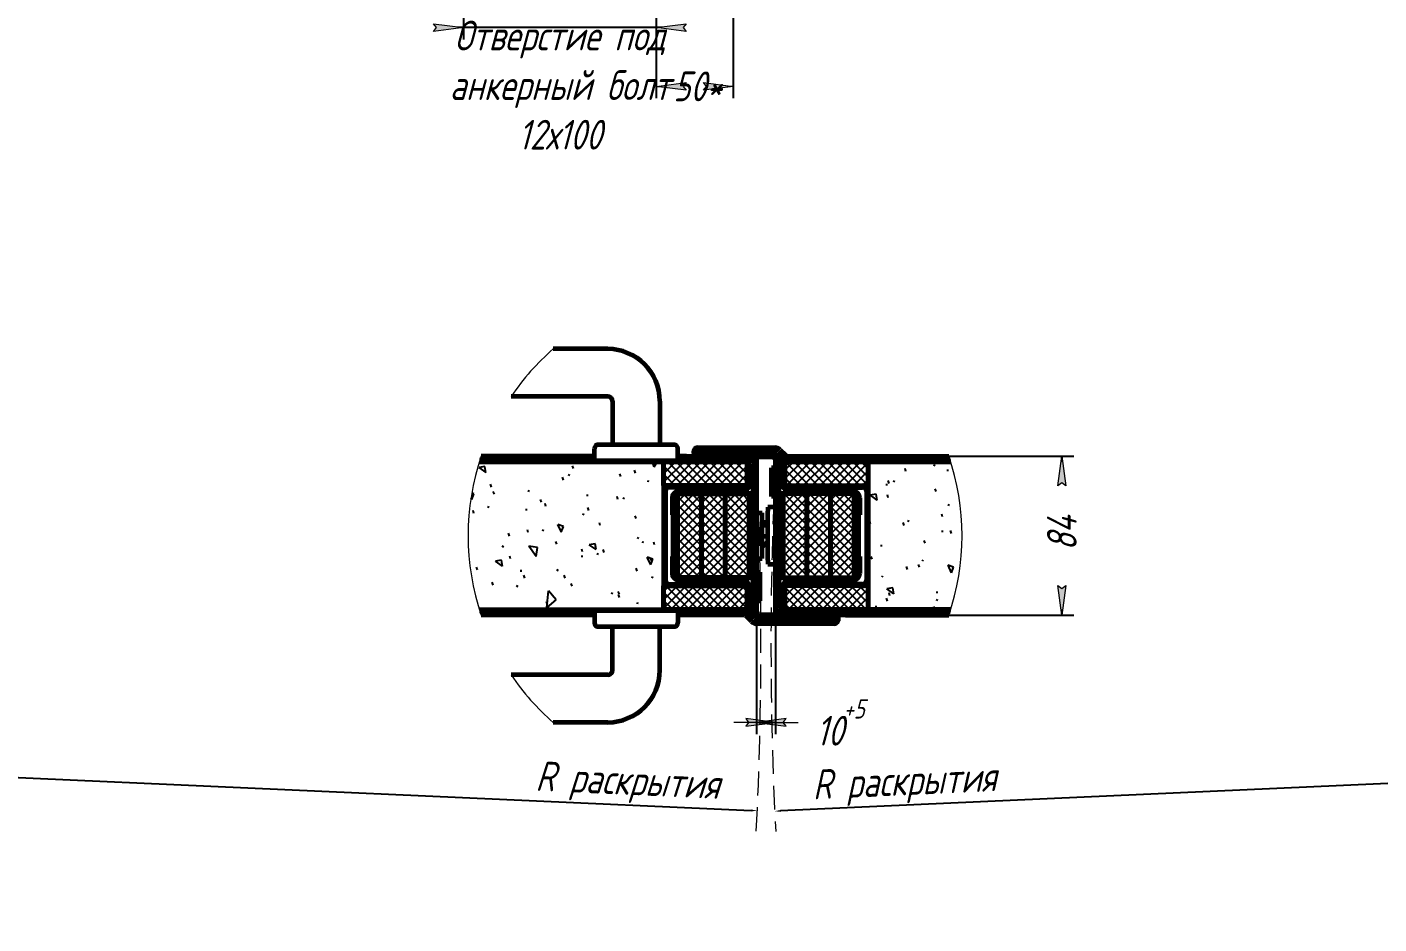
# Model space of a CAD drawing. Header units: millimetres. Extents: x -68 to 2520, y 0 to 297.
# Drawn here: x 424 to 651.4, y 0 to 150.8 of the extents above; entities that cross this region are included whole.
import ezdxf

# ---------------------------------------------------------------- set-up
doc = ezdxf.new("R2010")
doc.units = ezdxf.units.MM
for name, pattern in [('K5LT_BASIC', [0]), ('K5LT_DASHED', [6, 4, -2]), ('K5LT_THIN', [0])]:
    doc.linetypes.add(name, pattern=pattern)
doc.layers.add('Системный слой', color=7, linetype='Continuous')
doc.styles.add('KDIMTEXTSTYLE', font='GOST_AU.SHX', dxfattribs={"width": 0.96, "oblique": 15, "height": 5})
doc.dimstyles.new('KDIMSTYLE (0.40)', dxfattribs={"dimtxt": 5, "dimasz": 1, "dimexe": 2, "dimexo": 0, "dimgap": 1, "dimtad": 1, "dimlfac": 2.5, "dimtxsty": 'KDIMTEXTSTYLE', "dimsah": 1, "dimcen": 0, "dimdle": 1, "dimadec": 0, "dimazin": 0, "dimtfac": 0.667, "dimtmove": 0, "dimatfit": 3, "dimfxl": 1, "dimtvp": 1, "dimtolj": 1, "dimtzin": 0, "dimarcsym": 0})
doc.dimstyles.new('KDIMSTYLE (0.50)', dxfattribs={"dimtxt": 5, "dimasz": 1, "dimexe": 2, "dimexo": 0, "dimgap": 1, "dimtad": 1, "dimlfac": 2, "dimtxsty": 'KDIMTEXTSTYLE', "dimsah": 1, "dimcen": 0, "dimdle": 1, "dimadec": 0, "dimazin": 0, "dimtfac": 0.667, "dimtmove": 0, "dimatfit": 3, "dimfxl": 1, "dimtvp": 1, "dimtolj": 1, "dimtzin": 0, "dimarcsym": 0})
pattern_1 = [(45, (0, 0), (-0.7071067811865475, 0.7071067811865476), []), (135, (0, 0), (-0.7071067811865476, -0.7071067811865475), [])]
pattern_2 = [(40, (7.66044443118978, 6.427876096865393), (-20.56920350996926, 24.5134221798073), [2, -30]), (130, (9.192533317427737, 7.713451316238471), (-24.5134221798073, -20.56920350996926), [2, -30]), (85, (7.66044443118978, 6.427876096865393), (-20.56882517772485, 24.51297130099583), [2.828000068664551, -42.42599868774414]), (59.99999999999999, (9.192533317427737, 7.713451316238471), (-27.71281292110204, 16), [2, -30]), (150, (10.19226386912524, 9.44522345926672), (-16, -27.71281292110204), [2, -30]), (105, (9.192533317427737, 7.713451316238471), (-27.71230319544804, 15.99970570975645), [2.828000068664551, -42.42599868774414]), (80, (16.85297774861752, 14.14132741310386), (-26.09740545482351, 4.601676708173656), [1.5, -25]), (170, (17.11351569518355, 15.61835731746236), (-4.601676708173652, -26.09740545482351), [1.5, -25]), (125, (16.85297774861752, 14.14132741310386), (-26.09694748155999, 4.601595955130849), [2.121000051498413, -35.35499954223633]), (99.99999999999999, (-18.79566591867736, -15.77143634009354), (-15.75692404819533, -2.778370842670881), [1, -15]), (190, (-18.96929776496088, -14.78664805006619), (2.778370842670888, -15.75692404819533), [1, -15]), (145, (-18.79566591867736, -15.77143634009354), (-15.75733021059786, -2.778442460061004), [1.414000034332275, -21.21299934387207]), (70, (1.232568334324387, 14.08832052805517), (-15.03508193257453, 5.472322293210701), [1, -15]), (160, (1.574569151644623, 15.02799693239705), (-5.472322293210702, -15.03508193257453), [1, -15]), (115, (1.232568334324387, 14.08832052805517), (-15.03546948822825, 5.472463351932776), [1.414000034332275, -21.21299934387207]), (85, (0, 0), (-9.351856781683848, 7.8449203141188), [0.300000011920929, -10]), (65, (0, 0), (-2.418447626479752, 6.644630243886747), [0.300000011920929, -10]), (105, (0, 0), (-6.19307471107896, 7.658056256191532), [0.5, -12]), (110, (0, 0), (-7.945928918804033, 1.364629479863953), [0.5, -7])]
pattern_3 = [(45, (0, 0), (-0.3535533905932737, 0.3535533905932738), []), (135, (0, 0), (-0.3535533905932738, -0.3535533905932737), [])]

# ---------------------------------------------------------------- blocks, each defined once
blk = doc.blocks.new('KDIMARROW_01')
at = {"layer": 'Системный слой'}
blk.add_hatch(color=0, dxfattribs=at).paths.add_polyline_path([(0, 0), (-5, 0.658262491226197), (-4.5, 5.51091059616309e-16), (-5, -0.6582624912261956)])
at = {"layer": 'Системный слой', "color": 0, "linetype": 'K5LT_THIN', "lineweight": 18}
for p, q in [((-4.5, 5.51091059616309e-16), (-5, 0.658262491226197)), ((-5, 0.658262491226197), (0, 0)), ((0, 0), (-5, -0.6582624912261956)), ((-5, -0.6582624912261956), (-4.5, 5.51091059616309e-16)), ((0, 0), (-1, 0))]:
    blk.add_line(p, q, dxfattribs=at)
blk = doc.blocks.new('KDIMARROW_02')
at = {"layer": 'Системный слой'}
blk.add_hatch(color=0, dxfattribs=at).paths.add_polyline_path([(4.5, -5.51091059616309e-16), (5, 0.6582624912261956), (0, 0), (5, -0.658262491226197)])
at = {"layer": 'Системный слой', "color": 0, "linetype": 'K5LT_THIN', "lineweight": 18}
for p, q in [((0, 0), (-1, 0)), ((5, 0.6582624912261956), (0, 0)), ((0, 0), (5, -0.658262491226197)), ((0, 0), (7, -8.572527594031472e-16)), ((4.5, -5.51091059616309e-16), (5, 0.6582624912261956)), ((5, -0.658262491226197), (4.5, -5.51091059616309e-16))]:
    blk.add_line(p, q, dxfattribs=at)

msp = doc.modelspace()

# ---------------------------------------------------------------- hatches: boundary and pattern name
at = {"layer": 'Системный слой'}
h = msp.add_hatch(dxfattribs=at)
h.set_pattern_fill('Металл', angle=135, style=0, pattern_type=0)
h.set_pattern_definition([(135, (0, 0), (-1.060660171779821, -1.060660171779821), [])])
h.paths.add_polyline_path([(561.6764814394292, 78.04603255215386), (552.0183564394592, 78.04603255164054), (551.1167952934466, 78.41947140562786), (550.2425785744261, 79.2936881246466), (549.7917980014208, 79.48040755163981), (536.8777314394592, 79.48040755164055), (536.7650362962077, 79.43372769489216), (536.7183564394593, 79.32103255164054), (536.7650362962077, 79.20833740838893), (536.8777314394592, 79.16165755163945), (549.2452314394593, 79.16165755163982), (550.1575378355785, 78.77734382614975), (550.5202314394592, 77.88665755163981), (550.5202314394598, 53.18353255163981), (550.7069508664534, 52.73275197863339), (551.1577314394344, 52.54603255215204), (561.6764814394301, 52.54603255215204), (561.6764814394301, 51.90853255215131), (560.1783564385418, 51.90853255215131), (559.7002314393867, 52.06790755151758), (550.5404747188791, 52.06790755151758), (549.9282617044386, 52.84585049605124), (549.8827314394293, 53.18353255215277), (549.8827314394596, 77.88665755163981), (549.696012012466, 78.33743812464624), (549.2452314394595, 78.52415755164054), (546.0374881599641, 78.52415755164054), (545.4202314393833, 78.68353255151794), (536.3996064396227, 78.68353255151791), (536.0888654367269, 79.20833740818662), (536.2402314393366, 79.79915755147707), (536.7650362960053, 80.10989855437288), (536.8777314394592, 80.11790755164054), (549.7917980014208, 80.11790755163909), (550.6933591474335, 79.74446869765177), (551.5675758664538, 78.87025197863306), (552.0183564394592, 78.68353255163981), (561.6764814394301, 78.68353255215277)])
h = msp.add_hatch(dxfattribs=at)
h.set_pattern_fill('Песок', angle=40, style=0, pattern_type=0)
h.set_pattern_definition(pattern_2)
h.paths.add_polyline_path([(531.076481439386, 52.86478255113207), (531.076481439387, 77.72728255113134), (500.0922671928056, 77.72728255112725), (499.0369966105466, 73.64852713612862), (498.392650436477, 69.40790812499193), (498.2243168348273, 63.57496557629867), (498.9175982190144, 57.54797333561339), (500.0922671931143, 52.86478255112843)])
h = msp.add_hatch(dxfattribs=at)
h.set_pattern_fill('Неметалл', angle=45, style=0, pattern_type=0)
h.set_pattern_definition(pattern_1)
h.paths.add_polyline_path([(532.0327314393835, 56.84915755113025), (545.1014814393834, 56.84915755113025), (545.1014814393834, 52.86478255113207), (531.0764814393865, 52.86478255113207), (531.0764814393806, 56.84915755113025)])
h.paths.add_polyline_path([(545.1014814393816, 73.74290755112952), (532.0327314393835, 73.74290755112952), (531.076481439382, 73.74290755112952), (531.076481439387, 77.72728255113134), (545.1014814393839, 77.7272825511277)])
h = msp.add_hatch(dxfattribs=at)
h.set_pattern_fill('Металл', angle=45, style=0, pattern_type=0)
h.set_pattern_definition([(45, (0, 0), (-1.060660171779821, 1.060660171779821), [])])
h.paths.add_polyline_path([(546.0577314393834, 77.4085325515183), (545.8710120123898, 77.85931312452473), (545.4202314393833, 78.04603255151721), (534.9014814393831, 78.04603255151721), (534.9014814393831, 78.68353255151794), (536.3996064396227, 78.68353255151791), (536.8777314394592, 78.52415755164054), (546.0374881599641, 78.52415755164054), (546.6497011744046, 77.74621460710688), (546.695231439383, 77.4085325515183), (546.6952314393864, 52.70540755151831), (546.88195086638, 52.25462697851188), (547.3327314393864, 52.06790755151758), (550.5404747188791, 52.06790755151758), (551.1577314394344, 51.90853255215131), (560.1783564385418, 51.90853255215131), (560.4890974419986, 51.38372769581477), (560.3377314400204, 50.79290755236252), (559.8129265836839, 50.4821665489057), (559.7002314393867, 50.4741575515194), (546.7861648774253, 50.47415755151721), (545.8846037314124, 50.84759640550453), (545.0103870123935, 51.72181312452358), (544.5596064393867, 51.90853255151831), (534.9014814393859, 51.90853255151649), (534.9014814393868, 52.5460325515154), (544.5596064393866, 52.54603255151758), (545.4611675853994, 52.17259369753026), (546.3353843044188, 51.29837697851067), (546.7861648774251, 51.11165755151831), (559.7002314393865, 51.11165755151757), (559.8129265826382, 51.15833740826579), (559.8596064393867, 51.27103255151735), (559.8129265826385, 51.38372769476902), (559.7002314393867, 51.43040755151685), (547.3327314393865, 51.4304075515183), (546.4204250432674, 51.81472127700843), (546.0577314393859, 52.70540755151831)])
h = msp.add_hatch(dxfattribs=at)
h.set_pattern_fill('Неметалл', angle=45, style=0, pattern_type=0)
h.set_pattern_definition(pattern_1)
h.paths.add_polyline_path([(564.5452314394329, 56.84915755113025), (551.476481439433, 56.84915755113025), (551.476481439433, 52.86478255113207), (565.5014814394299, 52.86478255113207), (565.5014814394358, 56.84915755113025)])
h.paths.add_polyline_path([(551.4764814394348, 73.74290755112952), (564.5452314394329, 73.74290755112952), (565.5014814394344, 73.74290755112952), (565.5014814394294, 77.72728255113134), (551.4764814394325, 77.7272825511277)])
h = msp.add_hatch(dxfattribs=at)
h.set_pattern_fill('Песок', angle=40, style=0, pattern_type=0)
h.set_pattern_definition(pattern_2)
h.paths.add_polyline_path([(581.2713258971824, 64.99206820552286), (580.9895940926392, 70.13542718733561), (579.3688206859679, 77.72728255112668), (565.5014814394294, 77.72728255113134), (565.5014814394298, 52.86478255113207), (579.3688206856592, 52.86478255112843), (580.0467674894628, 55.27949229816488), (580.732068347404, 58.61741321768773)])
h = msp.add_hatch(dxfattribs=at)
h.set_pattern_fill('Неметалл', angle=45, style=0, pattern_type=0)
h.set_pattern_definition(pattern_3)
h.paths.add_polyline_path([(549.2452314394603, 76.70394104018058), (549.2452314394603, 71.89749906306267), (549.8827314394327, 71.89749906306267), (549.8827314394327, 76.70394104018058)])
h = msp.add_hatch(dxfattribs=at)
h.set_pattern_fill('Неметалл', angle=45, style=0, pattern_type=0)
h.set_pattern_definition(pattern_1)
h.paths.add_polyline_path([(537.4514814393851, 72.30853255113061), (537.4514814393851, 58.28353255113097), (533.6264814393862, 58.28353255113353), (533.4671064393851, 58.30377583033214), (533.4671064393851, 72.28828927193663), (533.6264814393871, 72.30853255113061)])
h.paths.add_polyline_path([(537.4514814393851, 58.28353255113097), (537.4514814393851, 72.30853255113061), (541.4358564393851, 72.30853255112697), (541.435856439386, 58.28353255112552)])
h.paths.add_polyline_path([(541.435856439386, 58.28353255112552), (541.4358564393851, 72.30853255112697), (545.4202314393842, 72.30853255113243), (545.4202314393829, 58.28353255113279)])
h = msp.add_hatch(dxfattribs=at)
h.set_pattern_fill('Неметалл', angle=45, style=0, pattern_type=0)
h.set_pattern_definition(pattern_1)
h.paths.add_polyline_path([(559.1264814394312, 72.30853255113061), (559.1264814394312, 58.28353255113097), (562.9514814394302, 58.28353255113353), (563.1108564394312, 58.30377583033214), (563.1108564394312, 72.28828927193663), (562.9514814394292, 72.30853255113061)])
h.paths.add_polyline_path([(559.1264814394312, 58.28353255113097), (559.1264814394312, 72.30853255113061), (555.1421064394312, 72.30853255112697), (555.1421064394303, 58.28353255112552)])
h.paths.add_polyline_path([(555.1421064394303, 58.28353255112552), (555.1421064394312, 72.30853255112697), (551.1577314394322, 72.30853255113243), (551.1577314394335, 58.28353255113279)])
h = msp.add_hatch(dxfattribs=at)
h.set_pattern_fill('Неметалл', angle=45, style=0, pattern_type=0)
h.set_pattern_definition(pattern_3)
h.paths.add_polyline_path([(547.3327314393578, 59.17269104013232), (547.3327314393578, 54.36624906301441), (546.6952314393853, 54.36624906301441), (546.6952314393853, 59.17269104013232)])

# ---------------------------------------------------------------- linework, layer by layer
at = {"layer": 'Системный слой', "color": 5, "linetype": 'K5LT_BASIC', "lineweight": 60, "true_color": 0x0000ff}
for p, q in [((521.673356439399, 96.69290755162672), (512.5282425620613, 96.69290755162541)), ((521.6733564393999, 88.72415755162672), (505.4252685582886, 88.72415755162439)), ((522.470231439399, 87.92728255162672), (522.4702314393999, 80.59603255162563)), ((530.438981439399, 87.92728255162672), (530.4389814393999, 80.59603255162745)), ((519.442106439401, 77.88665755162526), (519.442106439401, 79.95853255162672)), ((532.8296064393999, 80.59603255162745), (520.0796064393999, 80.59603255162563)), ((533.4671064394006, 77.88665755162708), (533.4671064394006, 79.95853255162672)), ((536.8777314394592, 80.11790755164054), (549.7917980014208, 80.11790755164054)), ((550.6933591474335, 79.74446869765177), (551.5675758664529, 78.87025197863238)), ((545.1014814393834, 77.72728255112406), (500.0922671928048, 77.72728255112486)), ((500.0922671928056, 77.72728255112725), (545.1014814393834, 77.72728255112588)), ((545.1014814393834, 77.88665755112333), (500.1426023143077, 77.88665755112413)), ((519.442106439401, 78.04603255116797), (500.1936439597425, 78.04603255116572)), ((519.4421064394, 78.6835325511687), (500.4049313726263, 78.68353255116642)), ((531.076481439387, 77.72728255113134), (545.1014814393839, 77.72728255112588)), ((531.076481439382, 73.74290755112952), (531.076481439387, 77.72728255113134)), ((531.076481439387, 77.72728255113134), (531.076481439387, 52.86478255113207)), ((534.9014814393831, 78.68353255151794), (533.4671064394006, 78.68353255117052)), ((534.9014814393831, 78.04603255151721), (533.4671064394006, 78.0460325511716)), ((534.9014814393831, 78.68353255151794), (534.9014814393831, 78.04603255151721)), ((534.9014814393831, 78.68353255151794), (545.4202314393833, 78.68353255151794)), ((534.9014814393831, 78.04603255151721), (545.4202314393833, 78.04603255151721)), ((536.8777314394592, 79.48040755163981), (549.7917980014208, 79.48040755163981)), ((549.2452314394595, 79.16165755163945), (536.8777314394592, 79.16165755163945)), ((549.2452314394595, 78.52415755164054), (536.8777314394592, 78.52415755164054)), ((545.1014814393839, 77.7272825511277), (545.1014814393816, 73.74290755112952)), ((545.4202314393833, 73.7429075511277), (545.4202314393833, 77.40853255112734)), ((545.5796064393835, 73.7429075511277), (545.579606439384, 77.40853255112734)), ((546.0577314393831, 77.4085325515183), (546.0577314393859, 52.70540755151831)), ((546.6952314393957, 78.52415755164054), (546.6952314393957, 78.36478255115924)), ((546.6952314393957, 78.36478255115924), (546.695231439383, 77.4085325515183)), ((546.695231439383, 77.4085325515183), (546.6952314393857, 52.70540755151831)), ((549.8827314394293, 53.18353255215277), (549.8827314394339, 77.88665755217096)), ((550.240527995029, 78.68353255217096), (550.8527341469016, 78.68353255217096)), ((550.2425785744272, 79.29368812464725), (551.1167952934466, 78.41947140562786)), ((550.5202314394592, 53.18353255163981), (550.5202314394592, 77.88665755163981)), ((550.9983564394329, 73.7429075511277), (550.9983564394324, 77.40853255112734)), ((551.1577314394308, 78.04603255215386), (552.0183564394601, 78.04603255163909)), ((551.1577314394331, 73.7429075511277), (551.1577314394331, 77.40853255112734)), ((551.476481439433, 77.88665755112333), (579.3184855644658, 77.88665755112379)), ((551.476481439433, 77.72728255112406), (579.3688206859687, 77.72728255112452)), ((565.5014814394294, 77.72728255113134), (551.4764814394325, 77.72728255112588)), ((551.4764814394325, 77.7272825511277), (551.4764814394348, 73.74290755112952)), ((579.368820685968, 77.72728255112668), (551.476481439433, 77.72728255112588)), ((552.0183564394592, 78.68353255163981), (561.6764814394292, 78.68353255215277)), ((552.0183564394592, 78.04603255163909), (561.6764814394292, 78.04603255215386)), ((561.6764814394301, 78.04603255215386), (561.6764814394301, 78.68353255215277)), ((561.6764814394301, 78.68353255215277), (579.0561565058115, 78.68353255215277)), ((561.6764814394301, 78.04603255215386), (579.2674439187123, 78.04603255215386)), ((565.5014814394294, 77.72728255113134), (565.5014814394294, 52.86478255113207)), ((565.5014814394344, 73.74290755112952), (565.5014814394294, 77.72728255113134)), ((549.2452314394603, 71.89749906306267), (549.2452314394603, 76.70394104018058)), ((549.8827314394327, 76.70394104018058), (549.2452314394603, 76.70394104018058)), ((545.1014814393816, 73.74290755112952), (531.0764814393815, 73.74290755112952)), ((531.0764814393833, 72.78665755113025), (531.0764814393833, 57.80540755112952)), ((531.3952314393837, 72.78665755113025), (531.3952314393837, 57.80540755112952)), ((545.1014814393816, 73.74290755112952), (532.0327314393835, 73.74290755112952)), ((545.1014814393834, 73.42415755112734), (532.0327314393835, 73.42415755113097)), ((545.4202314393842, 72.78665755113389), (533.6264814393835, 72.78665755113389)), ((539.0452314393833, 73.42415755112734), (545.101481439383, 73.42415755112734)), ((539.0452314393833, 73.42415755112734), (539.0452314393833, 73.26478255112625)), ((539.0452314393833, 73.26478255112625), (545.101481439383, 73.26478255112625)), ((545.1014814393834, 73.42415755112734), (545.1014814393816, 73.74290755112952)), ((545.4202314393842, 72.78665755113343), (545.4202314393842, 57.80540755113088)), ((551.1577314394322, 72.78665755113343), (551.1577314394322, 57.80540755113088)), ((551.1577314394322, 72.78665755113389), (562.9514814394329, 72.78665755113389)), ((551.4764814394348, 73.74290755112952), (565.5014814394349, 73.74290755112952)), ((551.4764814394348, 73.74290755112952), (564.5452314394329, 73.74290755112952)), ((551.476481439433, 73.42415755112734), (551.4764814394348, 73.74290755112952)), ((557.5327314394331, 73.42415755112734), (551.4764814394334, 73.42415755112734)), ((551.476481439433, 73.42415755112734), (564.5452314394329, 73.42415755113097)), ((557.5327314394331, 73.26478255112625), (551.4764814394334, 73.26478255112625)), ((557.5327314394331, 73.42415755112734), (557.5327314394331, 73.26478255112625)), ((565.1827314394327, 72.78665755113025), (565.1827314394327, 57.80540755112952)), ((565.5014814394331, 72.78665755113025), (565.5014814394331, 57.80540755112952)), ((532.5108564393836, 71.67103255113352), (532.5108564393836, 68.80228255113389)), ((532.6702314393833, 71.67103255113352), (532.6702314393833, 68.80228255113389)), ((532.6702314393842, 58.92103255113352), (532.6702314393838, 71.67103255113352)), ((532.9889814393841, 58.92103255113534), (532.9889814393846, 71.67103255113534)), ((533.4671064393851, 58.28353255113097), (533.4671064393851, 72.30853255113061)), ((533.4671064393851, 72.30853255113061), (537.4514814393851, 72.30853255113061)), ((545.2608564393836, 72.6272825511328), (533.6264814393835, 72.6272825511328)), ((533.6264814393835, 72.6272825511328), (545.4202314393842, 72.6272825511328)), ((533.6264814393871, 72.30853255113243), (545.4202314393856, 72.30853255113243)), ((537.4514814393851, 58.28353255113097), (537.4514814393851, 72.30853255113061)), ((537.4514814393851, 72.30853255113061), (541.4358564393851, 72.30853255112697)), ((537.4514814393851, 72.30853255113061), (537.4514814393851, 58.28353255113097)), ((541.4358564393851, 72.30853255112697), (545.4202314393856, 72.30853255113243)), ((541.435856439386, 58.28353255112552), (541.4358564393851, 72.30853255112697)), ((541.4358564393851, 72.30853255112697), (541.435856439386, 58.28353255112734)), ((549.8827314394327, 71.89749906306267), (549.2452314394603, 71.89749906306267)), ((562.9514814394329, 72.6272825511328), (551.1577314394322, 72.6272825511328)), ((562.9514814394292, 72.30853255113243), (551.1577314394308, 72.30853255113243)), ((551.3171064394328, 72.6272825511328), (562.9514814394329, 72.6272825511328)), ((555.1421064394303, 58.28353255112552), (555.1421064394312, 72.30853255112697)), ((555.1421064394312, 72.30853255112697), (555.1421064394303, 58.28353255112734)), ((559.1264814394312, 72.30853255113061), (555.1421064394312, 72.30853255112697)), ((559.1264814394312, 58.28353255113097), (559.1264814394312, 72.30853255113061)), ((559.1264814394312, 72.30853255113061), (559.1264814394312, 58.28353255113097)), ((563.1108564394312, 72.30853255113061), (559.1264814394312, 72.30853255113061)), ((563.1108564394312, 58.28353255113097), (563.1108564394312, 72.30853255113061)), ((563.5889814394322, 58.92103255113534), (563.5889814394318, 71.67103255113534)), ((563.9077314394322, 58.92103255113352), (563.9077314394326, 71.67103255113352)), ((563.9077314394331, 71.67103255113352), (563.9077314394331, 68.80228255113389)), ((564.0671064394328, 71.67103255113352), (564.0671064394328, 68.80228255113389)), ((532.5108564393836, 68.80228255113389), (532.6702314393833, 68.80228255113389)), ((546.6952314393966, 69.1210325511596), (547.6514814393813, 69.1210325516289)), ((547.6514814393822, 61.47103255162926), (547.6514814393813, 69.1210325516289)), ((548.6077314394597, 70.0772825516027), (548.6077314394597, 69.43978255160198)), ((549.8827314394603, 70.0772825516027), (548.6077314394606, 70.0772825516027)), ((548.6077314394606, 61.15228255160343), (548.6077314394606, 69.43978255160198)), ((550.8389814394595, 68.32415755160343), (550.5202314394592, 68.32415755160343)), ((550.8389814394595, 68.32415755160343), (551.1577314394599, 68.32415755160343)), ((550.8389814394595, 62.26790755160198), (550.8389814394595, 68.32415755160343)), ((564.0671064394328, 68.80228255113389), (563.9077314394331, 68.80228255113389)), ((545.4202314393851, 68.00540755162854), (546.057731439385, 68.00540755162854)), ((548.6077314394597, 67.49540755163014), (547.6514814393813, 67.49540755163014)), ((548.6077314394597, 67.0172825516305), (547.6514814393813, 67.0172825516305)), ((548.6077314394597, 65.16853255162948), (547.6514814393813, 65.16853255162948)), ((547.6514814393813, 63.35165755162905), (548.6077314394606, 64.30790755170835)), ((532.5108564393836, 61.78978255113134), (532.5108564393836, 58.9210325511317)), ((532.6702314393833, 61.78978255113134), (532.5108564393836, 61.78978255113134)), ((532.6702314393833, 61.78978255113134), (532.6702314393842, 58.92103255113534)), ((545.420231439386, 62.58665755162963), (546.057731439385, 62.58665755162963)), ((546.6952314393957, 61.47103255117452), (547.6514814393822, 61.47103255162926)), ((550.8389814394595, 62.26790755160198), (550.5202314394592, 62.26790755160198)), ((550.8389814394595, 62.26790755160198), (551.1577314394599, 62.26790755160198)), ((563.9077314394331, 61.78978255113134), (563.9077314394322, 58.92103255113534)), ((563.9077314394331, 61.78978255113134), (564.0671064394328, 61.78978255113134)), ((564.0671064394328, 61.78978255113134), (564.0671064394328, 58.9210325511317)), ((546.6952314393853, 59.17269104013232), (547.3327314393578, 59.17269104013232)), ((547.3327314393578, 54.36624906301441), (547.3327314393578, 59.17269104013232)), ((548.6077314394606, 61.15228255160343), (548.6077314394606, 60.51478255160271)), ((548.6077314394606, 60.51478255160271), (549.8827314394603, 60.51478255160271)), ((531.0764814393806, 56.84915755113025), (545.101481439383, 56.84915755113025)), ((531.0764814393865, 52.86478255113207), (531.076481439381, 56.84915755112843)), ((532.0327314393835, 57.16790755113061), (545.1014814393834, 57.16790755113061)), ((532.0327314393835, 56.84915755113025), (545.1014814393834, 56.84915755113025)), ((537.4514814393851, 58.28353255113097), (533.4671064393851, 58.28353255113097)), ((545.4202314393829, 58.28353255113279), (533.6264814393853, 58.28353255113279)), ((545.4202314393824, 57.96478255113243), (533.6264814393853, 57.96478255113243)), ((533.6264814393853, 57.96478255113243), (545.2608564393836, 57.96478255113243)), ((533.6264814393835, 57.80540755113134), (545.4202314393842, 57.80540755113134)), ((541.435856439386, 58.28353255112552), (537.4514814393851, 58.28353255113097)), ((545.1014814393834, 57.3272825511317), (539.0452314393833, 57.3272825511317)), ((539.0452314393833, 57.3272825511317), (539.0452314393833, 57.16790755113243)), ((545.1014814393834, 57.16790755113243), (539.0452314393833, 57.16790755113243)), ((545.4202314393829, 58.28353255113279), (541.435856439386, 58.28353255112552)), ((545.1014814393834, 56.84915755113025), (545.1014814393839, 57.16790755113243)), ((545.1014814393834, 56.84915755113025), (545.1014814393839, 52.86478255113207)), ((545.4202314393833, 53.18353255113243), (545.4202314393833, 56.84915755113207)), ((545.5796064393835, 53.18353255113243), (545.5796064393835, 56.84915755113207)), ((550.9983564394329, 53.18353255113243), (550.9983564394329, 56.84915755113207)), ((551.1577314394335, 58.28353255113279), (562.9514814394311, 58.28353255113279)), ((551.1577314394335, 58.28353255113279), (555.1421064394303, 58.28353255112552)), ((551.157731439434, 57.96478255113243), (562.9514814394311, 57.96478255113243)), ((562.9514814394329, 57.80540755113134), (551.1577314394322, 57.80540755113134)), ((551.1577314394331, 53.18353255113243), (551.1577314394331, 56.84915755113207)), ((562.9514814394311, 57.96478255113243), (551.3171064394328, 57.96478255113243)), ((551.476481439433, 57.3272825511317), (557.5327314394331, 57.3272825511317)), ((551.476481439433, 57.16790755113243), (557.5327314394331, 57.16790755113243)), ((551.476481439433, 56.84915755113025), (551.4764814394325, 57.16790755113243)), ((564.5452314394329, 57.16790755113061), (551.476481439433, 57.16790755113061)), ((565.5014814394358, 56.84915755113025), (551.4764814394334, 56.84915755113025)), ((551.476481439433, 56.84915755113025), (551.4764814394325, 52.86478255113207)), ((564.5452314394329, 56.84915755113025), (551.476481439433, 56.84915755113025)), ((555.1421064394303, 58.28353255112552), (559.1264814394312, 58.28353255113097)), ((557.5327314394331, 57.3272825511317), (557.5327314394331, 57.16790755113243)), ((559.1264814394312, 58.28353255113097), (563.1108564394312, 58.28353255113097)), ((565.5014814394299, 52.86478255113207), (565.5014814394353, 56.84915755112843)), ((500.0922671931143, 52.86478255112843), (545.1014814393828, 52.86478255112843)), ((500.1426023146221, 52.70540755112734), (545.1014814393828, 52.70540755112734)), ((519.4421064394037, 52.54603255116797), (500.1936439600355, 52.54603255116572)), ((519.4421064394037, 52.70540755162745), (519.4421064394037, 50.63353255162781)), ((545.1014814393834, 52.86478255113207), (531.076481439386, 52.86478255113207)), ((533.4671064394033, 52.70540755162745), (533.4671064394033, 50.63353255162781)), ((534.9014814393859, 52.5460325515154), (533.4671064394033, 52.54603255116979)), ((534.9014814393859, 52.5460325515154), (534.9014814393859, 51.90853255151649)), ((544.5596064393867, 52.54603255151721), (534.9014814393868, 52.5460325515154)), ((545.4202314393997, 52.54603255117343), (544.5596064393867, 52.54603255151721)), ((546.6952314393853, 54.36624906301441), (547.3327314393578, 54.36624906301441)), ((549.8827314394384, 52.22728255217169), (549.8827314394384, 53.1835279055116)), ((561.6764814394301, 52.54603255215204), (551.1577314394344, 52.54603255215204)), ((551.476481439433, 52.86478255113207), (565.5014814394303, 52.86478255113207)), ((579.3688206856592, 52.86478255112843), (551.4764814394335, 52.86478255112843)), ((579.3184855641514, 52.70540755112734), (551.4764814394335, 52.70540755112734)), ((561.6764814394301, 51.90853255215131), (561.6764814394301, 52.54603255215204)), ((561.6764814394301, 52.54603255215204), (579.267443919056, 52.54603255215204)), ((519.4421064394037, 51.90853255116906), (500.4049313729349, 51.90853255116679)), ((534.9014814393868, 51.90853255151649), (533.4671064394042, 51.90853255116906)), ((544.5596064393867, 51.90853255151831), (534.9014814393868, 51.90853255151649)), ((545.8846037314124, 50.84759640550453), (545.010387012393, 51.72181312452392)), ((546.3353843044188, 51.29837697851087), (545.4611675853994, 52.17259369753026)), ((546.3374348836678, 51.9085325511727), (545.7252287317579, 51.9085325511727)), ((559.7002314393867, 51.11165755152012), (546.7861648774251, 51.11165755151831)), ((559.7002314393867, 50.4741575515194), (546.7861648774251, 50.47415755151758)), ((547.3327314393864, 52.06790755151758), (559.7002314393867, 52.06790755151758)), ((547.3327314393864, 51.43040755151685), (559.7002314393867, 51.43040755151685)), ((549.8827314394384, 52.06790755151758), (549.8827314394384, 52.22728255217169)), ((561.6764814394301, 51.90853255215131), (551.1577314394344, 51.90853255215131)), ((561.6764814394301, 51.90853255215131), (579.0561565061737, 51.90853255215131)), ((520.0796064394044, 49.99603255162708), (532.8296064394044, 49.99603255162708)), ((522.4702314394044, 42.66478255162599), (522.4702314394035, 49.99603255162526)), ((530.4389814394044, 42.66478255162599), (530.4389814394035, 49.99603255162526)), ((521.6733564394053, 41.86790755162599), (505.4252685582832, 41.86790755162366)), ((521.6733564394062, 33.89915755162599), (512.5282425620497, 33.89915755162468))]:
    msp.add_line(p, q, dxfattribs=at)
at = {"layer": 'Системный слой', "color": 7, "linetype": 'K5LT_THIN', "lineweight": 18}
for start, end in [(130.905707772775, 145.6696323959365), (161.2000398663667, 198.7999601349545), (341.20003986648, 18.79996013507041), (214.33036760405, 229.0942922272037)]:
    msp.add_arc((539.7305439393867, 65.29603255161999), 41.54189403468268, start, end, dxfattribs=at)
at = {"layer": 'Системный слой', "color": 5, "linetype": 'K5LT_BASIC', "lineweight": 60, "true_color": 0x0000ff}
for centre, radius, start, end in [((521.6733564393999, 87.92728255162672), 8.765625, 0, 89.99999999999703), ((521.6733564393999, 87.92728255162672), 0.796875, 0, 90), ((520.0796064393999, 79.95853255162672), 0.6375000000000017, 90, 180), ((532.8296064394008, 79.95853255162672), 0.6375, 0, 90.0000000000102), ((536.8777314394592, 79.32103255164054), 0.796875000000005, 90, 270), ((549.7917980014208, 78.84290755163909), 1.274999999999997, 44.99999999998556, 90), ((536.8777314394592, 79.32103255164054), 0.1593750000000046, 90, 270), ((545.1014814393834, 77.40853255112734), 0.478124999999989, 0, 90), ((545.1014814393834, 77.40853255112734), 0.3187500000000002, 0, 90), ((545.4202314393833, 77.4085325515183), 1.275000000000001, 0, 90.00000000001278), ((545.4202314393833, 77.4085325515183), 0.6375000000000004, 0, 90.00000000001533), ((549.2452314394595, 77.88665755163981), 1.275000000000001, 0, 90.00000000000767), ((549.2452314394595, 77.88665755163981), 0.6375000000000004, 0, 90.00000000001533), ((549.7917980014208, 78.84290755163909), 0.6374999999999962, 45.00000000013909, 90), ((551.1577314394381, 77.40853255215313), 1.275000000000029, 102.4553121027469, 126.595246314207), ((551.1577314394381, 77.40853255215313), 0.6375000000000147, 90.00000000015838, 179.9995248966437), ((551.476481439433, 77.40853255112734), 0.478124999999989, 90, 180), ((552.0183564394592, 79.32103255164054), 1.275000000000003, 224.9999999999846, 270), ((551.476481439433, 77.40853255112734), 0.3187500000000002, 90, 180), ((552.0183564394592, 79.32103255164054), 0.637500000000003, 225.0000000001337, 270), ((532.0327314393835, 72.78665755113025), 0.9562499999999999, 90, 180), ((532.0327314393835, 72.78665755113025), 0.6375, 90, 180), ((533.6264814393835, 71.67103255113352), 1.115624999999972, 90, 180), ((545.1014814393834, 73.7429075511277), 0.3187500000000009, 270, 0), ((545.1014814393834, 73.7429075511277), 0.4781249999999894, 270, 0), ((551.476481439433, 73.7429075511277), 0.4781249999999894, 180, 270), ((551.476481439433, 73.7429075511277), 0.3187500000000009, 180, 270), ((562.9514814394329, 71.67103255113352), 1.115624999999972, 0, 90), ((564.5452314394329, 72.78665755113025), 0.9562499999999999, 0, 90), ((564.5452314394329, 72.78665755113025), 0.6375, 0, 90), ((533.6264814393835, 71.67103255113352), 0.956249999999983, 90, 180), ((533.6264814393871, 71.67103255113534), 0.9562500000000007, 90.00000000012263, 180), ((533.6264814393871, 71.67103255113534), 0.6375000000000004, 90, 180), ((562.9514814394329, 71.67103255113352), 0.956249999999983, 0, 90), ((562.9514814394292, 71.67103255113534), 0.9562500000000007, 0, 89.9999999998774), ((562.9514814394292, 71.67103255113534), 0.6375000000000004, 0, 90), ((532.0327314393835, 57.80540755112952), 0.9562499999999999, 180, 270.0000000001226), ((532.0327314393835, 57.80540755112952), 0.6375, 180, 270), ((533.6264814393835, 58.9210325511317), 1.115624999999972, 180, 270), ((533.6264814393862, 58.92103255113352), 0.9562499999999999, 180, 270), ((533.6264814393835, 58.9210325511317), 0.956249999999983, 180, 270), ((533.6264814393862, 58.92103255113352), 0.6375, 180, 270), ((545.1014814393834, 56.84915755113207), 0.4781249999999894, 0, 90), ((545.1014814393834, 56.84915755113207), 0.3187500000000009, 0, 90), ((551.476481439433, 56.84915755113207), 0.4781249999999894, 90, 180), ((551.476481439433, 56.84915755113207), 0.3187500000000009, 90, 180), ((562.9514814394302, 58.92103255113352), 0.9562499999999999, 270, 0), ((562.9514814394302, 58.92103255113352), 0.6375, 270, 0), ((562.9514814394329, 58.9210325511317), 0.956249999999983, 270, 0), ((562.9514814394329, 58.9210325511317), 1.115624999999972, 270, 0), ((564.5452314394329, 57.80540755112952), 0.9562499999999999, 269.9999999998773, 0), ((564.5452314394329, 57.80540755112952), 0.6375, 270, 0), ((544.5596064393867, 51.27103255151758), 1.275000000000004, 44.99999999998465, 90.00000000000767), ((545.1014814393834, 53.18353255113243), 0.3187500000000002, 270, 0), ((545.1014814393834, 53.18353255113243), 0.478124999999989, 270, 0), ((545.4202314393915, 53.18353255117233), 0.6375000000000115, 270.0000000001686, 0), ((547.3327314393864, 52.70540755151831), 1.275000000000001, 180, 270.0000000000051), ((547.3327314393864, 52.70540755151831), 0.6375000000000004, 180, 270.0000000000255), ((551.1577314394599, 53.18353255163981), 1.275000000000001, 180, 270.0000000000051), ((551.1577314394599, 53.18353255163981), 0.6375000000000004, 180, 270), ((551.476481439433, 53.18353255113243), 0.478124999999989, 180, 270), ((551.476481439433, 53.18353255113243), 0.3187500000000002, 180, 270), ((520.0796064394035, 50.63353255162781), 0.6375, 180, 270), ((532.8296064394044, 50.63353255162781), 0.6375000000000017, 270, 0), ((544.5596064393867, 51.27103255151758), 0.6375000000000026, 44.99999999994763, 90.00000000001533), ((545.4202314393915, 53.18353255117233), 1.275000000000023, 282.4553120970363, 306.5952463116717), ((546.7861648774251, 51.74915755151721), 1.274999999999997, 225.0000000000099, 270.0000000000128), ((546.7861648774251, 51.74915755151721), 0.6374999999999963, 225.0000000000163, 270.0000000000255), ((559.7002314393867, 51.27103255151758), 0.796875000000005, 270.0000000000081, 90.00000000001634), ((559.7002314393867, 51.27103255151758), 0.1593750000000046, 269.9999999999183, 90.00000000008173), ((521.6733564394044, 42.66478255162599), 8.765625, 270.000000000003, 0), ((521.6733564394044, 42.66478255162599), 0.796875, 270, 0)]:
    msp.add_arc(centre, radius, start, end, dxfattribs=at)
at = {"layer": 'Системный слой', "color": 7, "linetype": 'K5LT_DASHED', "lineweight": 18}
for centre, radius, start, end in [((-68.17351856059395, 46.80853255124339), 615.6297099121765, 2.953035236782975, 3.101570602693197), ((1164.751481439426, 46.80853255204909), 615.6196699372804, 176.9005133152395, 177.0086121252198), ((-68.17351856059395, 46.80853255124339), 615.6297099121765, 357.0970891470764, 2.860893089758714), ((1164.751481439426, 46.80853255204909), 615.6196699372804, 177.1697659007149, 182.9130827852144)]:
    msp.add_arc(centre, radius, start, end, dxfattribs=at)

# ---------------------------------------------------------------- dimensions: what is measured, and where the dimension line sits
at = {"layer": 'Системный слой', "color": 7}
msp.add_linear_dim(base=(497.4062242536481, 150.7332485677449), p1=(529.8485243889531, 170.8373790194582), p2=(497.4062242536481, 186.6473790194588), text='\\H5.0;\\W0.965;\\Q15;\\Q15;12x135\\H5.0;\\W0.965;\\Q15;\\X\\H5.0;\\W0.965;\\Q15;\\Q15;Отверстие под\\X\\H5.0;\\W0.965;\\Q15;\\Q15;анкерный болт\\X\\H5.0;\\W0.965;\\Q15;\\Q15;12х100', dimstyle='KDIMSTYLE (0.40)', override={"dimexo": 0, "dimblk1": 'KDIMARROW_01', "dimblk2": 'KDIMARROW_01', "dimse1": 0, "dimse2": 0, "dimclrt": 7, "dimtolj": 1}, dxfattribs=at).render()
for base, p1, p2, location, text, dimstyle, override in [((542.7770243889283, 140.8572070899992), (529.8485243889531, 170.8373790194582), (542.7770243889283, 172.8773790194595), (536.7770243889283, 140.8572070899992), '\\H5.0;\\W0.965;\\Q15;\\H5.0;\\W0.965;\\Q15;\\Q15;50\\H5.0;\\W0.965;\\Q15;\\Q15;*', 'KDIMSTYLE (0.40)', {"dimexo": 0, "dimblk1": 'KDIMARROW_01', "dimblk2": 'KDIMARROW_01', "dimse1": 0, "dimse2": 0, "dimclrt": 7, "dimtolj": 1}), ((546.6952314393859, 33.89915755162593), (549.8827314394293, 53.18353255215277), (546.6952314393859, 53.23286820380827), (560.7979831713019, 33.89915755162593), '\\H5.0;\\W0.965;\\Q15;\\H5.0;\\W0.965;\\Q15;\\Q15;10\\H0.65x;\\S+5^ ;\\H1.5x;', 'KDIMSTYLE (0.50)', {"dimexo": 0, "dimblk1": 'KDIMARROW_02', "dimblk2": 'KDIMARROW_02', "dimse1": 0, "dimse2": 0, "dimclrt": 7, "dimtolj": 1})]:
    msp.add_linear_dim(base=base, p1=p1, p2=p2, location=location, text=text, dimstyle=dimstyle, override=override, dxfattribs=at).render()
msp.add_linear_dim(base=(598.0502268366267, 78.68353255215268), p1=(579.0561565061736, 51.90853255215131), p2=(579.0561565058111, 78.68353255215268), angle=90, location=(598.0502268366267, 65.68353255215268), text='\\H5.0;\\W0.965;\\Q15;\\H5.0;\\W0.965;\\Q15;\\Q15;84', dimstyle='KDIMSTYLE (0.50)', override={"dimexo": 0, "dimblk1": 'KDIMARROW_01', "dimblk2": 'KDIMARROW_01', "dimse1": 0, "dimse2": 0, "dimclrt": 7, "dimtolj": 1}, dxfattribs=at).render()
for center, radius, location in [((-68.1735185605944, 46.80853255124333), 615.6297099121765, (524.8522362251733, 20.03752862562874)), ((1164.751481439426, 46.80853255204909), 615.6196699372803, (571.7393876335053, 19.95766410494693))]:
    msp.add_radius_dim(center=center, radius=radius, location=location, text='\\H5.0;\\W0.965;\\Q15;R\\H5.0;\\W0.965;\\Q15;\\Q15; раскрытия', dimstyle='KDIMSTYLE (0.50)', override={"dimblk2": 'KDIMARROW_01', "dimclrt": 7, "dimtofl": 0, "dimtolj": 1}, dxfattribs=at).render()

doc.saveas('drawing.dxf')
